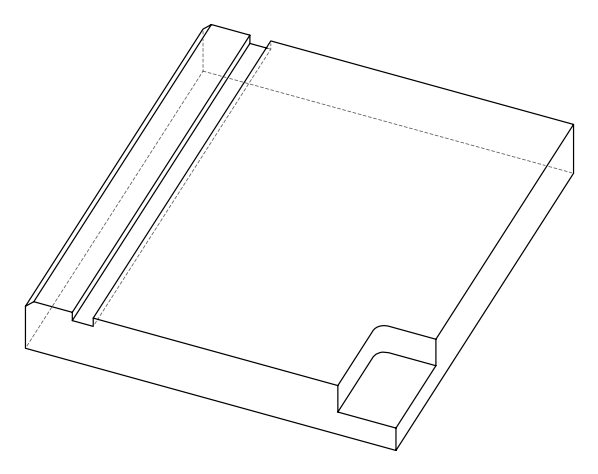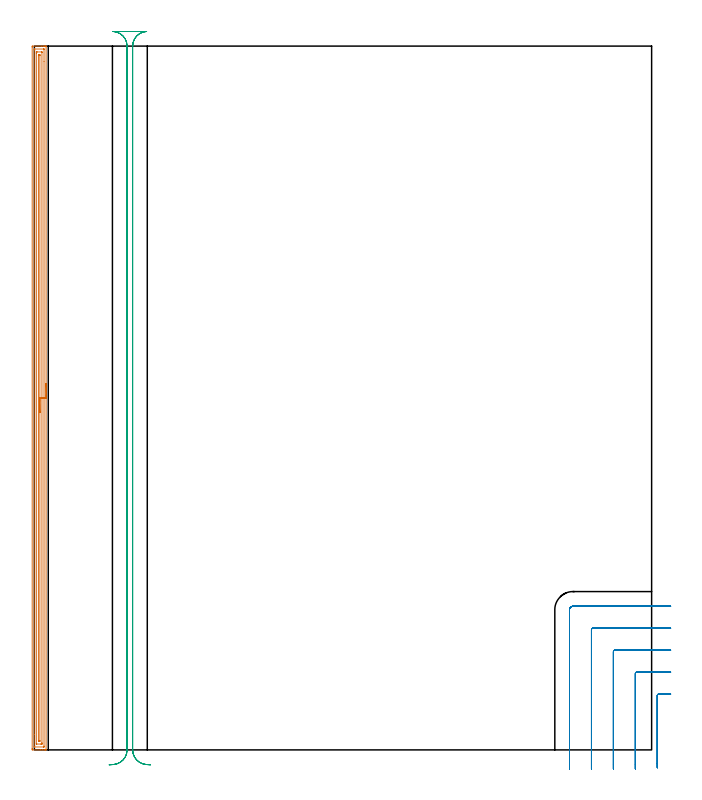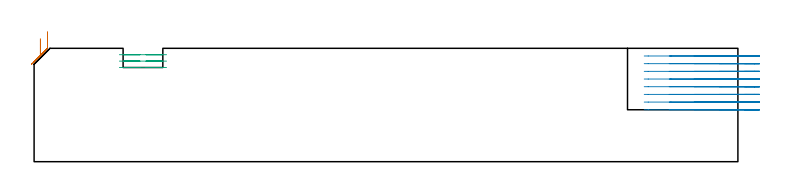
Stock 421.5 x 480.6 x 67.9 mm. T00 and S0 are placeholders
(PLAN: 3 operations, 1 tool changes, 32.6 min)
(1 AREA_MILL | FG_CHAMFER_SURFACE | UGT0205_001 | 15.57 min | 21683 mm3)
(2 MILL_CORNER_NOTCH_RECTANGULAR | CORNER_NOTCH_RECTANGULAR | UGT0201_094 | Follow Part, ap 5, ae 75% | 10.65 min | 261769 mm3)
(3 MILL_RECTANGULAR_SLOT | SLOT_RECTANGULAR | UGT0201_094 | Follow Part, ap 5, ae 75% | 6.35 min | 131573 mm3)
(TOOL UGT0205_001 | Chamfer Mill 20 x 3 x 45 deg. | D20 FL50 Z2)
(TOOL UGT0201_094 | End mill 20 mm | D20 FL38 Z4)
(OP 1 AREA_MILL)
G17 G21 G94 G90
T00 M6
G54
G17 G0 G90 X8. Y250.3 S1061 M3
G43 Z77.9 H0
G94 G1 Y250.262 Z77.028 F250.
Y250.148 Z76.163
Y249.959 Z75.312
Y249.697 Z74.48
Y249.363 Z73.674
Y248.96 Z72.9
Y248.491 Z72.164
Y247.96 Z71.472
Y247.371 Z70.829
Y246.728 Z70.239
Y246.036 Z69.708
Y245.3 Z69.24
Y244.526 Z68.837
Y243.72 Z68.503
Y242.888 Z68.241
Y242.036 Z68.052
Y241.172 Z67.938
Y240.3 Z67.9
Y0.184
X7.997 Y0.01 Z67.889
X7.849 Y0.002 Z67.741
X7.694 Y0. Z67.594
X7.474 Z67.373
X6.753 Z66.648
X5.517 Z65.414
X4.126 Z64.021
X-1.129 Y0.001 Z58.769
X-1.493 Y0.01 Z58.405
X-1.498 Y0.254 Z58.401
X-1.5 Y0.631 Z58.4
Y1.01
Y479.969
X-1.498 Y480.346 Z58.401
X-1.493 Y480.59 Z58.405
X-1.129 Y480.6 Z58.769
X5.002 Z64.896
X6.393 Z66.289
X6.753 Z66.648
X7.474 Z67.373
X7.694 Z67.594
X7.849 Y480.598 Z67.741
X7.997 Y480.59 Z67.889
X8. Y480.416 Z67.9
Y240.3
X6.586 Z66.486
Y2.591
X6.585 Y2.42 Z66.485
X6.58 Y2.059 Z66.48
X6.579 Y2.021 Z66.479
X6.534 Y2.01 Z66.434
X6.425 Y2.004 Z66.325
X6.288 Y2.001 Z66.188
X0.157 Z60.057
X-0.024 Y2.006 Z59.876
X-0.058 Y2.01 Z59.842
X-0.079 Y2.02 Z59.821
X-0.081 Y2.061 Z59.819
X-0.085 Y2.248 Z59.815
X-0.086 Y10.549 Z59.814
Y478.009
X-0.085 Y478.18 Z59.815
X-0.08 Y478.541 Z59.82
X-0.079 Y478.579 Z59.821
X-0.034 Y478.59 Z59.866
X0.075 Y478.596 Z59.975
X0.212 Y478.599 Z60.112
X6.343 Z66.243
X6.524 Y478.594 Z66.424
X6.558 Y478.59 Z66.458
X6.579 Y478.579 Z66.479
X6.581 Y478.539 Z66.481
X6.585 Y478.352 Z66.485
X6.586 Y470.046 Z66.486
Y240.3
X5.171 Z65.071
Y4.929
X5.17 Y4.208 Z65.07
X5.168 Y4.039 Z65.068
X5.165 Y4.017 Z65.065
X5.153 Y4.01 Z65.053
X5.103 Y4.005 Z65.003
X5.002 Y4.002 Z64.902
X4.33 Y4. Z64.23
X1.703 Z61.603
X1.499 Z61.399
X1.431 Y4.002 Z61.331
X1.377 Y4.005 Z61.277
X1.345 Y4.009 Z61.245
X1.336 Y4.037 Z61.236
X1.332 Y4.208 Z61.232
X1.329 Y4.381 Z61.229
Y475.671
X1.33 Y476.392 Z61.23
X1.332 Y476.561 Z61.232
X1.335 Y476.583 Z61.235
X1.347 Y476.59 Z61.247
X1.397 Y476.595 Z61.297
X1.499 Y476.598 Z61.399
X2.17 Y476.6 Z62.07
X4.798 Z64.698
X5.002 Z64.902
X5.069 Y476.598 Z64.969
X5.124 Y476.595 Z65.024
X5.155 Y476.591 Z65.055
X5.164 Y476.563 Z65.064
X5.168 Y476.392 Z65.068
X5.171 Y476.219 Z65.071
Y240.3
X3.757 Z63.657
Y6.2
X3.754 Y6.063 Z63.654
X3.751 Y6.021 Z63.651
X3.749 Y6.01 Z63.649
X3.74 Y6.007 Z63.64
X3.686 Y6.003 Z63.586
X3.25 Y6. Z63.15
X2.815 Y6.007 Z62.715
X2.762 Y6.01 Z62.662
X2.749 Y6.017 Z62.649
X2.747 Y6.034 Z62.647
X2.744 Y6.094 Z62.644
X2.743 Y6.152 Z62.643
Y6.515
Y474.4
X2.746 Y474.538 Z62.646
X2.749 Y474.579 Z62.649
X2.751 Y474.59 Z62.651
X2.76 Y474.593 Z62.66
X2.814 Y474.597 Z62.714
X3.25 Y474.6 Z63.15
X3.686 Y474.593 Z63.586
X3.738 Y474.59 Z63.638
X3.751 Y474.583 Z63.651
X3.753 Y474.566 Z63.653
X3.756 Y474.506 Z63.656
X3.757 Y474.448 Z63.657
Y474.085
Y240.3
Y239.428 Z63.695
Y238.563 Z63.809
Y237.712 Z63.998
Y236.88 Z64.26
Y236.074 Z64.594
Y235.3 Z64.997
Y234.564 Z65.466
Y233.872 Z65.997
Y233.229 Z66.586
Y232.64 Z67.229
Y232.108 Z67.922
Y231.64 Z68.657
Y231.237 Z69.431
Y230.903 Z70.237
Y230.641 Z71.069
Y230.452 Z71.921
Y230.338 Z72.786
Y230.3 Z73.657
G0 Z77.9
M5
M2
(OP 2 MILL_CORNER_NOTCH_RECTANGULAR)
G17 G21 G94 G90
T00 M6
G54
G17 G0 G90 X434.5 Y38.1 S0 M3
G43 Z77.9 H0
Z63.3
G94 G1 X431.5 F250.
X426.394 F500.
G3 X425.4 Y37.106 R1.
G1 Y-9.208
Y-12.208 F250.
G0 Z77.9
X434.5 Y53.1
Z63.3
G1 X431.5
X411.394 F500.
G3 X410.4 Y52.106 R1.
G1 Y-10.
Y-13. F250.
G0 Z77.9
X434.5 Y68.1
Z63.3
G1 X431.5
X396.395 F500.
G3 X395.4 Y67.106 R1.
G1 Y-10.
Y-13. F250.
G0 Z77.9
X434.5 Y83.1
Z63.3
G1 X431.5
X381.395 F500.
G3 X380.4 Y82.105 R1.
G1 Y-10.
Y-13. F250.
G0 Z77.9
X434.5 Y98.1
Z63.3
G1 X431.5
X367.8 F500.
G3 X365.4 Y95.7 R2.4
G1 Y-10.
Y-13. F250.
G0 Z77.9
X434.5 Y38.1
Z58.7
G1 X431.5
X426.394 F500.
G3 X425.4 Y37.106 R1.
G1 Y-9.208
Y-12.208 F250.
G0 Z77.9
X434.5 Y53.1
Z58.7
G1 X431.5
X411.394 F500.
G3 X410.4 Y52.106 R1.
G1 Y-10.
Y-13. F250.
G0 Z77.9
X434.5 Y68.1
Z58.7
G1 X431.5
X396.395 F500.
G3 X395.4 Y67.106 R1.
G1 Y-10.
Y-13. F250.
G0 Z77.9
X434.5 Y83.1
Z58.7
G1 X431.5
X381.395 F500.
G3 X380.4 Y82.105 R1.
G1 Y-10.
Y-13. F250.
G0 Z77.9
X434.5 Y98.1
Z58.7
G1 X431.5
X367.8 F500.
G3 X365.4 Y95.7 R2.4
G1 Y-10.
Y-13. F250.
G0 Z77.9
X434.5 Y38.1
Z54.1
G1 X431.5
X426.394 F500.
G3 X425.4 Y37.106 R1.
G1 Y-9.208
Y-12.208 F250.
G0 Z77.9
X434.5 Y53.1
Z54.1
G1 X431.5
X411.394 F500.
G3 X410.4 Y52.106 R1.
G1 Y-10.
Y-13. F250.
G0 Z77.9
X434.5 Y68.1
Z54.1
G1 X431.5
X396.395 F500.
G3 X395.4 Y67.106 R1.
G1 Y-10.
Y-13. F250.
G0 Z77.9
X434.5 Y83.1
Z54.1
G1 X431.5
X381.395 F500.
G3 X380.4 Y82.105 R1.
G1 Y-10.
Y-13. F250.
G0 Z77.9
X434.5 Y98.1
Z54.1
G1 X431.5
X367.8 F500.
G3 X365.4 Y95.7 R2.4
G1 Y-10.
Y-13. F250.
G0 Z77.9
X434.5 Y38.1
Z49.5
G1 X431.5
X426.394 F500.
G3 X425.4 Y37.106 R1.
G1 Y-9.208
Y-12.208 F250.
G0 Z77.9
X434.5 Y53.1
Z49.5
G1 X431.5
X411.394 F500.
G3 X410.4 Y52.106 R1.
G1 Y-10.
Y-13. F250.
G0 Z77.9
X434.5 Y68.1
Z49.5
G1 X431.5
X396.395 F500.
G3 X395.4 Y67.106 R1.
G1 Y-10.
Y-13. F250.
G0 Z77.9
X434.5 Y83.1
Z49.5
G1 X431.5
X381.395 F500.
G3 X380.4 Y82.105 R1.
G1 Y-10.
Y-13. F250.
G0 Z77.9
X434.5 Y98.1
Z49.5
G1 X431.5
X367.8 F500.
G3 X365.4 Y95.7 R2.4
G1 Y-10.
Y-13. F250.
G0 Z77.9
X434.5 Y38.1
Z44.9
G1 X431.5
X426.394 F500.
G3 X425.4 Y37.106 R1.
G1 Y-9.208
Y-12.208 F250.
G0 Z77.9
X434.5 Y53.1
Z44.9
G1 X431.5
X411.394 F500.
G3 X410.4 Y52.106 R1.
G1 Y-10.
Y-13. F250.
G0 Z77.9
X434.5 Y68.1
Z44.9
G1 X431.5
X396.395 F500.
G3 X395.4 Y67.106 R1.
G1 Y-10.
Y-13. F250.
G0 Z77.9
X434.5 Y83.1
Z44.9
G1 X431.5
X381.395 F500.
G3 X380.4 Y82.105 R1.
G1 Y-10.
Y-13. F250.
G0 Z77.9
X434.5 Y98.1
Z44.9
G1 X431.5
X367.8 F500.
G3 X365.4 Y95.7 R2.4
G1 Y-10.
Y-13. F250.
G0 Z77.9
X434.5 Y38.1
Z40.3
G1 X431.5
X426.394 F500.
G3 X425.4 Y37.106 R1.
G1 Y-9.208
Y-12.208 F250.
G0 Z77.9
X434.5 Y53.1
Z40.3
G1 X431.5
X411.394 F500.
G3 X410.4 Y52.106 R1.
G1 Y-10.
Y-13. F250.
G0 Z77.9
X434.5 Y68.1
Z40.3
G1 X431.5
X396.395 F500.
G3 X395.4 Y67.106 R1.
G1 Y-10.
Y-13. F250.
G0 Z77.9
X434.5 Y83.1
Z40.3
G1 X431.5
X381.395 F500.
G3 X380.4 Y82.105 R1.
G1 Y-10.
Y-13. F250.
G0 Z77.9
X434.5 Y98.1
Z40.3
G1 X431.5
X367.8 F500.
G3 X365.4 Y95.7 R2.4
G1 Y-10.
Y-13. F250.
G0 Z77.9
X434.5 Y38.1
Z35.7
G1 X431.5
X426.394 F500.
G3 X425.4 Y37.106 R1.
G1 Y-9.208
Y-12.208 F250.
G0 Z77.9
X434.5 Y53.1
Z35.7
G1 X431.5
X411.394 F500.
G3 X410.4 Y52.106 R1.
G1 Y-10.
Y-13. F250.
G0 Z77.9
X434.5 Y68.1
Z35.7
G1 X431.5
X396.395 F500.
G3 X395.4 Y67.106 R1.
G1 Y-10.
Y-13. F250.
G0 Z77.9
X434.5 Y83.1
Z35.7
G1 X431.5
X381.395 F500.
G3 X380.4 Y82.105 R1.
G1 Y-10.
Y-13. F250.
G0 Z77.9
X434.5 Y98.1
Z35.7
G1 X431.5
X367.8 F500.
G3 X365.4 Y95.7 R2.4
G1 Y-10.
Y-13. F250.
G0 Z77.9
X434.5 Y38.1
Z31.1
G1 X431.5
X426.394 F500.
G3 X425.4 Y37.106 R1.
G1 Y-9.208
Y-12.208 F250.
G0 Z77.9
X434.5 Y53.1
Z31.1
G1 X431.5
X411.394 F500.
G3 X410.4 Y52.106 R1.
G1 Y-10.
Y-13. F250.
G0 Z77.9
X434.5 Y68.1
Z31.1
G1 X431.5
X396.395 F500.
G3 X395.4 Y67.106 R1.
G1 Y-10.
Y-13. F250.
G0 Z77.9
X434.5 Y83.1
Z31.1
G1 X431.5
X381.395 F500.
G3 X380.4 Y82.105 R1.
G1 Y-10.
Y-13. F250.
G0 Z77.9
X434.5 Y98.1
Z31.1
G1 X431.5
X367.8 F500.
G3 X365.4 Y95.7 R2.4
G1 Y-10.
Y-13. F250.
G0 Z77.9
M5
M2
(OP 3 MILL_RECTANGULAR_SLOT)
G17 G21 G94 G90
T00 M6
G54
G17 G0 G90 X79.317 Y-10.202 S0 M3
G43 Z77.9 H0
Z64.067
G94 G1 X76.326 Y-9.97 F250.
G2 X67.1 Y0. R10. F500.
G1 Y480.6
G2 X76.653 Y490.59 R10.
G1 Y490.6
X53.747
Y490.59
G2 X63.3 Y480.6 R10.
G1 Y0.
G2 X54.074 Y-9.97 R10.
G1 X51.083 Y-10.202 F250.
G0 X79.317 Z60.233
G1 X76.326 Y-9.97
G2 X67.1 Y0. R10. F500.
G1 Y480.6
G2 X76.653 Y490.59 R10.
G1 Y490.6
X53.747
Y490.59
G2 X63.3 Y480.6 R10.
G1 Y0.
G2 X54.074 Y-9.97 R10.
G1 X51.083 Y-10.202 F250.
G0 X79.317 Z56.4
G1 X76.326 Y-9.97
G2 X67.1 Y0. R10. F500.
G1 Y480.6
G2 X76.653 Y490.59 R10.
G1 X53.747
G2 X63.3 Y480.6 R10.
G1 Y0.
G2 X54.074 Y-9.97 R10.
G1 X51.083 Y-10.202 F250.
G0 Z77.9
M5
M2
